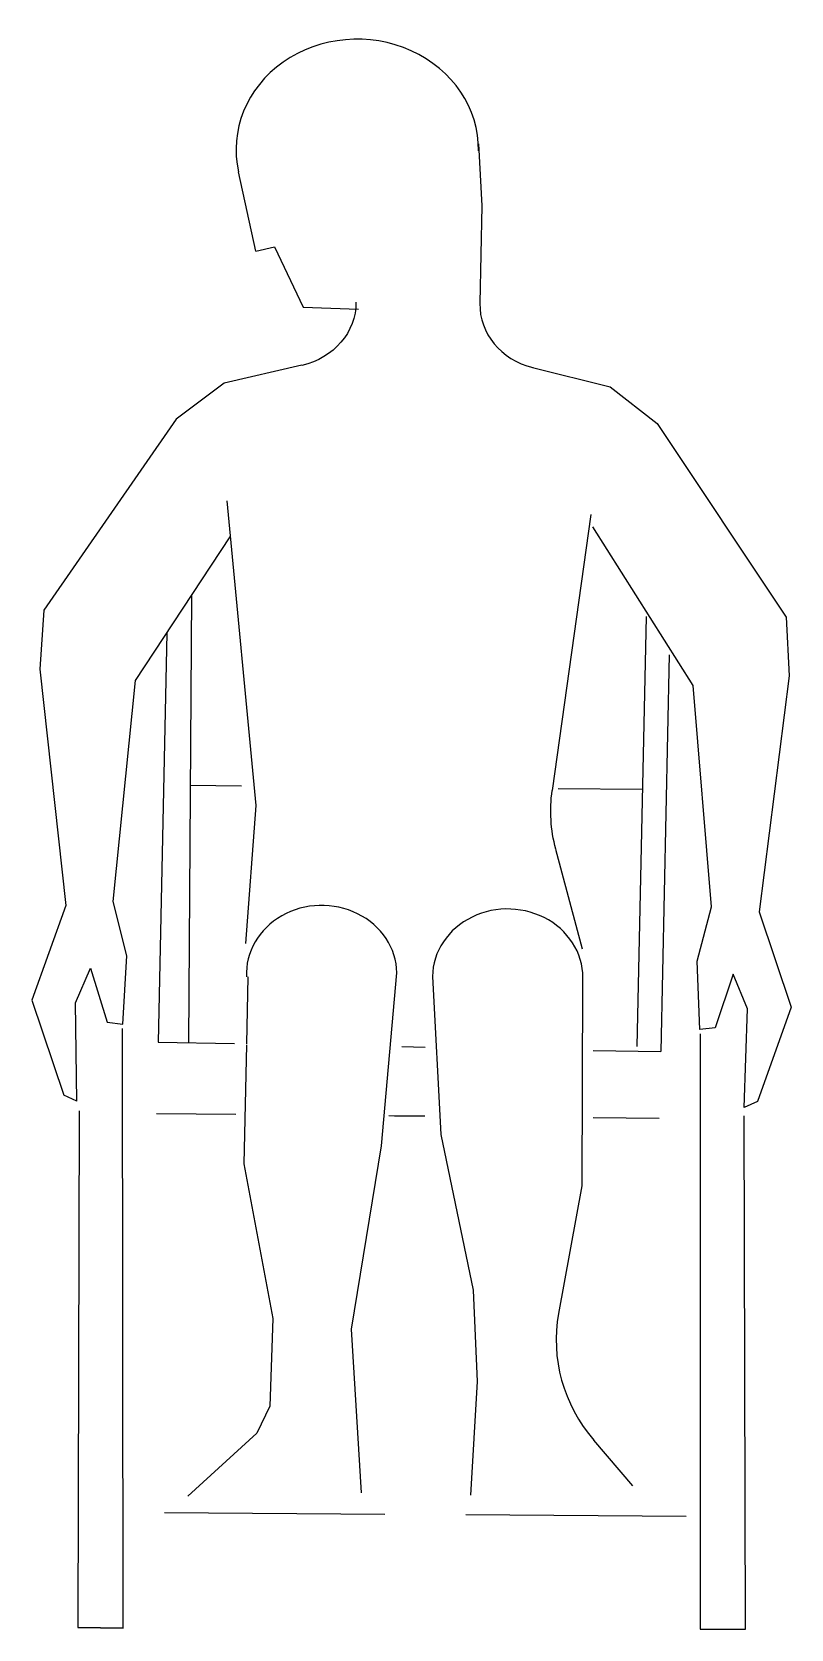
# Model space of a CAD drawing. Header units: metres. Extents: x -0.29 to 0.29, y 0 to 1.2.
import ezdxf

# ---------------------------------------------------------------- set-up
doc = ezdxf.new("R2010")
doc.units = ezdxf.units.M

msp = doc.modelspace()

# ---------------------------------------------------------------- linework, layer by layer
for p, q in [((0.0504, 1.1203), (0.0531, 1.0734)), ((-0.1177, 1.0392), (-0.1306, 1.0991)), ((0.0531, 1.0734), (0.0515, 1)), ((-0.1177, 1.0392), (-0.1035, 1.0425)), ((-0.1035, 1.0425), (-0.0818, 0.9971)), ((-0.0818, 0.9971), (-0.0402, 0.9956)), ((-0.0828, 0.9532), (-0.1416, 0.9397)), ((-0.1416, 0.9397), (-0.1776, 0.9126)), ((0.0913, 0.9516), (0.1499, 0.9371)), ((0.1499, 0.9371), (0.1854, 0.9093)), ((-0.1776, 0.9126), (-0.2775, 0.7684)), ((0.1854, 0.9093), (0.2827, 0.7633)), ((-0.1395, 0.8511), (-0.1177, 0.6212)), ((0.1353, 0.8408), (0.1061, 0.6326)), ((0.2125, 0.7116), (0.1367, 0.8315)), ((-0.2083, 0.7154), (-0.1369, 0.8239)), ((-0.1661, 0.7795), (-0.1685, 0.4424)), ((-0.2775, 0.7684), (-0.2805, 0.7241)), ((0.1769, 0.7638), (0.17, 0.4393)), ((0.2827, 0.7633), (0.2849, 0.719)), ((-0.1847, 0.7513), (-0.1913, 0.4428)), ((0.1944, 0.7349), (0.188, 0.4356)), ((-0.2805, 0.7241), (-0.2611, 0.5458)), ((-0.2253, 0.5488), (-0.2083, 0.7154)), ((0.2264, 0.5447), (0.2125, 0.7116)), ((0.2849, 0.719), (0.2622, 0.541)), ((-0.1671, 0.6365), (-0.1283, 0.6361)), ((0.1106, 0.6339), (0.1742, 0.6334)), ((-0.1177, 0.6212), (-0.1255, 0.517)), ((0.1087, 0.5883), (0.1287, 0.5131)), ((-0.2611, 0.5458), (-0.2866, 0.4744)), ((-0.2149, 0.5077), (-0.2253, 0.5488)), ((0.2154, 0.5037), (0.2264, 0.5447)), ((0.2622, 0.541), (0.2864, 0.4692)), ((-0.2179, 0.4563), (-0.2149, 0.5077)), ((-0.2537, 0.4723), (-0.2424, 0.4984)), ((-0.2424, 0.4984), (-0.2297, 0.4577)), ((-0.0228, 0.3646), (-0.0111, 0.495)), ((0.2174, 0.4523), (0.2154, 0.5037)), ((0.2426, 0.4939), (0.2292, 0.4535)), ((0.2534, 0.4677), (0.2426, 0.4939)), ((-0.1236, 0.4919), (-0.1247, 0.4413)), ((0.0157, 0.4923), (0.0221, 0.373)), ((0.1287, 0.3343), (0.1292, 0.4879)), ((-0.2866, 0.4744), (-0.2625, 0.4027)), ((-0.2526, 0.3981), (-0.2537, 0.4723)), ((0.2511, 0.3935), (0.2534, 0.4677)), ((0.2864, 0.4692), (0.261, 0.398)), ((-0.2297, 0.4577), (-0.2179, 0.4563)), ((0.2292, 0.4535), (0.2174, 0.4523)), ((-0.1913, 0.4428), (-0.1336, 0.4417)), ((-0.1247, 0.4407), (-0.1266, 0.351)), ((-0.0075, 0.4393), (0.0101, 0.439)), ((0.1371, 0.4365), (0.188, 0.4356)), ((-0.2526, 0.3981), (-0.2625, 0.4027)), ((0.261, 0.398), (0.2511, 0.3935)), ((-0.1925, 0.3889), (-0.1327, 0.3883)), ((-0.0171, 0.3873), (-0.0129, 0.3872)), ((-0.0127, 0.3872), (0.01, 0.387)), ((0.1371, 0.3859), (0.1869, 0.3854)), ((-0.0454, 0.2263), (-0.0228, 0.3646)), ((0.0221, 0.373), (0.0465, 0.2556)), ((-0.1266, 0.351), (-0.1048, 0.2343)), ((0.111, 0.2381), (0.1287, 0.3343)), ((0.0465, 0.2556), (0.0495, 0.1867)), ((-0.1048, 0.2343), (-0.107, 0.168)), ((-0.0378, 0.1027), (-0.0454, 0.2263)), ((0.0495, 0.1867), (0.0445, 0.1011)), ((-0.107, 0.168), (-0.1168, 0.1478)), ((-0.1168, 0.1478), (-0.1688, 0.1002)), ((0.167, 0.1081), (0.1376, 0.1424)), ((-0.1865, 0.0879), (-0.0203, 0.0867)), ((0.0409, 0.0863), (0.2071, 0.0852))]:
    msp.add_line(p, q)
at = {"flags": 128}
for points in [[(-0.251, 0.3909), (-0.252, 0.0013), (-0.2177, 0.0006), (-0.252, 0.0013), (-0.2177, 0.0006), (-0.2183, 0.453)], [(0.2177, 0.449), (0.2177, 0), (0.2521, 0), (0.2509, 0.387)]]:
    msp.add_lwpolyline(points, dxfattribs=at)
for centre, major_axis, start_param, end_param in [((-0.041, 1.116), (0.0915, -0.0008), 6.281232, 9.63943), ((0.1055, 0.9989), (-0.054, 0.0005), 6.272052, 7.597688), ((-0.0679, 0.4942), (0.0568, -0.0005), 0.024636, 3.195374), ((0.0725, 0.4915), (0.0568, -0.0005), 6.224227, 9.419058), ((0.244, 0.2176), (-0.1349, 0.0012), 6.125603, 6.953281)]:
    msp.add_ellipse(centre, major_axis=major_axis, ratio=0.909091, start_param=start_param, end_param=end_param)
at = {"extrusion": (0, 0, -1)}
for centre, major_axis, start_param, end_param in [((-0.096, 1.0008), (0.054, -0.0005), 6.272052, 7.597688), ((0.2399, 0.6169), (-0.1349, 0.0012), 6.038009, 6.401844)]:
    msp.add_ellipse(centre, major_axis=major_axis, ratio=0.909091, start_param=start_param, end_param=end_param, dxfattribs=at)

doc.saveas('drawing.dxf')
